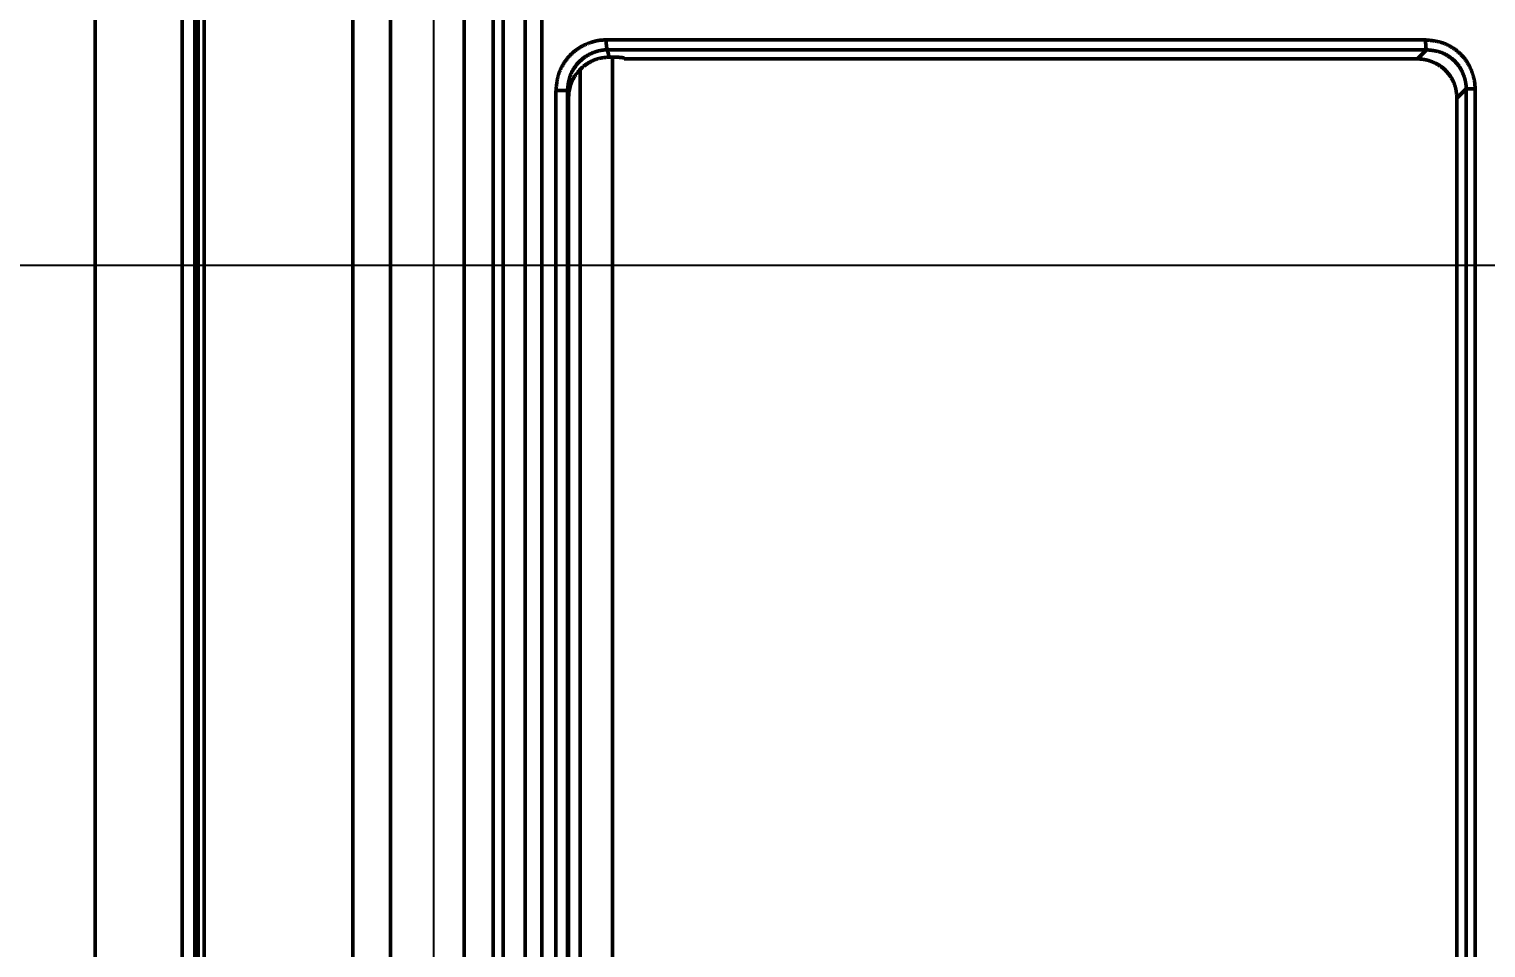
# Model space of a CAD drawing. Header units: millimetres. Extents: x -6033 to 120673, y -4970 to 90533.
# Drawn here: x 87060 to 87133.4, y 68647.5 to 68693.7 of the extents above; entities that cross this region are included whole.
import ezdxf
from ezdxf.enums import TextEntityAlignment as Align

# ---------------------------------------------------------------- set-up
doc = ezdxf.new("R2010")
doc.units = ezdxf.units.MM
doc.layers.get('DefPoints').update_dxf_attribs({"color": 250})
for name, color, linetype, lineweight in [('_ACM-A-ANNO-DIMS-c', 2, 'Continuous', 18), ('I-AR$0$I-SCOPE', 252, 'Continuous', 35), ('I-PLAN$0$_ACM-A-WALL-HACH', 251, 'Continuous', 9)]:
    doc.layers.add(name, color=color, linetype=linetype, lineweight=lineweight)
for name, color, linetype in [('I-CEILING$0$I-RCP-AIR', 64, 'Continuous'), ('I-CEILING$0$RC-Hatch【天花填充】', 251, 'Continuous'), ('I-FLOOR$0$I-FC-HATCH', 8, 'Continuous'), ('地坪', 7, 'Continuous'), ('天花', 7, 'Continuous')]:
    doc.layers.add(name, color=color, linetype=linetype)
doc.styles.add('_ACM-G-NOTES', font='arial.ttf')
doc.styles.add('I-CEILING$0$黑体', font='simhei.ttf', dxfattribs={"height": 600})
doc.dimstyles.new('_ACM-DIM-A_50', dxfattribs={"dimscale": 50, "dimtxt": 2.5, "dimasz": 1, "dimexe": 1.5, "dimexo": 1, "dimgap": 1, "dimtad": 1, "dimdec": 0, "dimrnd": 5, "dimzin": 1, "dimdsep": 46, "dimtxsty": '_ACM-G-NOTES', "dimblk": 'ARCHTICK', "dimcen": 2.5, "dimclrd": 256, "dimclre": 256, "dimclrt": 256, "dimadec": 3, "dimazin": 0, "dimtfac": 1, "dimtdec": 0, "dimtix": 1, "dimtmove": 0, "dimatfit": 3, "dimldrblk": 'DOTSMALL', "dimfxl": 5, "dimfxlon": 1, "dimlwd": 18, "dimlwe": 18, "dimarcsym": 0})

# ---------------------------------------------------------------- blocks, each defined once
blk = doc.blocks.new('I-AR')
at = {"layer": 'I-AR$0$I-SCOPE'}
h = blk.add_hatch(dxfattribs=at)
h.set_pattern_fill('ANSI31', color=256, scale=200)
h.paths.add_polyline_path([(63300, 72640), (66630, 72640), (66630, 70889.383), (90600, 70890), (90600, 66390), (96650, 66390), (96650, 24876.398), (18340, 24876.398), (18340, 66390), (48090, 66390), (48090, 72640), (51400, 72640), (51400, 72649.887), (52869.5, 72649.887), (52869.5, 72640), (55240, 72640), (55240, 72790), (59460, 72790), (59460, 72640), (61830.5, 72640), (61830.5, 72649.887), (63300, 72649.887)], flags=16)
h.paths.add_polyline_path([(7330, 0), (7330, -1770), (11180, -1770), (11180, 0), (18450, 0), (18450, 2900), (27550, 2900), (27550, 18090), (37037.331, 18090), (37037.331, 17350), (96200, 17350), (96200, 18120), (114640, 18120), (114640, 84500), (0, 84500), (0, 0)])
blk = doc.blocks.new('I-PLAN')
at = {"layer": 'I-PLAN$0$_ACM-A-WALL-HACH'}
h = blk.add_hatch(dxfattribs=at)
h.set_pattern_fill('ANSI31', color=256, scale=10, angle=45)
h.paths.add_polyline_path([(88260, 70790), (88260, 70890), (88030, 70890), (88030, 70790), (88230, 70790)], flags=17)
h.paths.add_polyline_path([(79671.546, 69390), (78155, 69390), (78155, 68990), (77955, 68990), (77955, 69590), (79671.546, 69590)], flags=17)
h.paths.add_polyline_path([(80271.546, 69390), (80271.546, 69590), (80780, 69590), (80780, 68990), (80580, 68990), (80580, 69390)], flags=17)
h.paths.add_polyline_path([(74580, 69590), (73930, 69590), (73930, 69390), (74580, 69390)])
h.paths.add_polyline_path([(68780, 69590), (69430, 69590), (69430, 69390), (68780, 69390)])
h.paths.add_polyline_path([(87280, 66490), (87480, 66490), (87480, 66390), (87280, 66390)])
h.paths.add_polyline_path([(82180, 68990), (82180, 69390), (84230, 69390), (84230, 66490), (84430, 66490), (84430, 69390), (85280, 69390), (85280, 69590), (81980, 69590), (81980, 68990)])
h.paths.add_polyline_path([(87480, 67390), (87480, 69390), (88280, 69390), (88280, 69590), (88080, 69590), (86480, 69590), (86480, 69390), (87280, 69390), (87280, 67390)], flags=17)
h.paths.add_polyline_path([(72130, 68170), (72130, 66490), (72330, 66490), (72330, 67870), (73130, 67870), (73130, 68070), (72330, 68070), (72330, 68170)])
h.paths.add_polyline_path([(71230, 68170), (71230, 66390), (71030, 66390), (71030, 67870), (70230, 67870), (70230, 68070), (71030, 68070), (71030, 68170)])
h.paths.add_polyline_path([(72130, 69070), (72330, 69070), (72330, 69390), (73030, 69390), (73030, 69590), (72130, 69590)])
h.paths.add_polyline_path([(71230, 69070), (71030, 69070), (71030, 69390), (70330, 69390), (70330, 69590), (71230, 69590)])
h.paths.add_polyline_path([(67800, 69490), (67830, 69490), (67830, 69590), (67800, 69590)], flags=17)
h.paths.add_polyline_path([(76755, 69590), (75180, 69590), (75180, 69390), (75330, 69390), (75330, 66390), (75530, 66390), (75530, 69390), (76555, 69390), (76555, 68990), (76755, 68990)])
h.paths.add_polyline_path([(68180, 69590), (68180, 69390), (68030, 69390), (68030, 66520), (67780, 66520), (67780, 66390), (67400, 66390), (67400, 66720), (67830, 66720), (67830, 69590)])
edge = h.paths.add_edge_path()
edge.add_line((89860, 70890), (88860, 70890))
edge.add_line((75530, 66520), (84230, 66520))
edge.add_line((75530, 66720), (84230, 66720))
blk = doc.blocks.new('I-CEILING$0$RPK-22-40FSNQS')
at = {"color": 0, "lineweight": 50}
for p, q in [((-236.989388, -147.635026), (-236.989388, -147.186862)), ((-236.989388, -147.186862), (-150.510618, -147.186862)), ((-236.989388, -147.635026), (-236.791976, -147.832538)), ((-150.510618, -147.635026), (-236.989388, -147.635026)), ((-236.791976, -147.832538), (-236.526528, -148.098138)), ((-150.973508, -148.098138), (-236.526528, -148.098138)), ((-238.85549, -149.734142), (-238.958666, -149.630958)), ((-238.958666, -190.870548), (-238.958666, -149.630958)), ((-239.456632, -190.940746), (-239.456632, -149.677702)), ((-238.500008, -150.089616), (-238.85549, -149.734142)), ((-238.500008, -190.035762), (-238.500008, -150.089616)), ((-238.590934, -190.799142), (-238.590934, -190.6207)), ((-148.9091, -190.6207), (-238.590934, -190.6207)), ((-238.539228, -190.043362), (-238.500008, -190.035762)), ((-238.958666, -190.870548), (-238.64127, -190.808916)), ((-238.64127, -190.808916), (-238.590934, -190.799142)), ((-149.53167, -192.2505), (-237.968364, -192.2505)), ((-236.804256, -192.866678), (-236.914792, -192.88809)), ((-236.914792, -193.466784), (-236.914792, -192.88809)), ((-236.914792, -192.88809), (-150.585242, -192.88809)), ((-236.609228, -192.828874), (-236.804256, -192.866678)), ((-150.890806, -192.828874), (-236.609228, -192.828874)), ((-150.585242, -193.466784), (-236.914792, -193.466784)), ((-380.681464, -194.185996), (380.681432, -194.185996)), ((380.681416, -195.01459), (-380.681404, -195.01459)), ((381.571642, -196.120488), (-381.571658, -196.120488)), ((381.57182, -196.625502), (-381.571838, -196.625502)), ((-381.056734, -198.089706), (381.056702, -198.089706)), ((379.74999, -201.803984), (-379.750022, -201.803984)), ((369.74164, -203.703428), (-337.833056, -203.703428)), ((370.249994, -211.187938), (-370.249996, -211.187938)), ((-370.249996, -211.65088), (370.249994, -211.65088)), ((-370.249996, -212.284932), (370.250052, -212.284932)), ((370.249994, -216.675224), (-370.249996, -216.675224))]:
    blk.add_line(p, q, dxfattribs=at)
for points in [[(-239.456632, -149.677702), (-239.453934, -149.649282), (-239.451222, -149.620866), (-239.448482, -149.592456), (-239.445702, -149.564058), (-239.442868, -149.535672), (-239.439966, -149.507302), (-239.436984, -149.478954), (-239.433904, -149.450628), (-239.430718, -149.422328), (-239.427408, -149.394058), (-239.423964, -149.365822), (-239.42037, -149.337624), (-239.416614, -149.309464), (-239.41268, -149.28135), (-239.408556, -149.25328), (-239.40423, -149.225262), (-239.399686, -149.197296), (-239.394912, -149.169388), (-239.389892, -149.141538), (-239.384616, -149.113754), (-239.379068, -149.086036), (-239.373236, -149.058388), (-239.367104, -149.030812), (-239.36066, -149.003314), (-239.35389, -148.975898), (-239.346782, -148.948562), (-239.33932, -148.921316), (-239.331492, -148.894158), (-239.323286, -148.867094), (-239.314684, -148.840128), (-239.305678, -148.81326), (-239.296274, -148.786498), (-239.286478, -148.759846), (-239.276296, -148.733304), (-239.265736, -148.70688), (-239.254806, -148.680578), (-239.243514, -148.654402), (-239.231864, -148.628354), (-239.219868, -148.602442), (-239.20753, -148.576668), (-239.19486, -148.551036), (-239.181862, -148.52555), (-239.168546, -148.500216), (-239.154918, -148.475038), (-239.140988, -148.450018), (-239.126758, -148.425162), (-239.112242, -148.400476), (-239.097442, -148.37596), (-239.082366, -148.351622), (-239.067026, -148.327464), (-239.051424, -148.30349), (-239.035568, -148.279706), (-239.01947, -148.256116), (-239.003132, -148.232724), (-238.986564, -148.209532), (-238.969772, -148.186548), (-238.952764, -148.163774), (-238.935548, -148.141214), (-238.918132, -148.118874), (-238.90052, -148.096756), (-238.882722, -148.074866), (-238.864732, -148.053204), (-238.84655, -148.031772), (-238.82817, -148.010572), (-238.80959, -147.989604), (-238.790806, -147.96887), (-238.771814, -147.948372), (-238.75261, -147.92811), (-238.733192, -147.908086), (-238.713554, -147.8883), (-238.693694, -147.868756), (-238.67361, -147.849454), (-238.653296, -147.830394), (-238.63275, -147.811578), (-238.611968, -147.79301), (-238.590944, -147.774688), (-238.56968, -147.756614), (-238.548166, -147.73879), (-238.526402, -147.721218), (-238.504386, -147.703896), (-238.48211, -147.68683), (-238.459574, -147.670018), (-238.436774, -147.653464), (-238.413704, -147.637166), (-238.390364, -147.621126), (-238.366748, -147.605348), (-238.342852, -147.589832), (-238.318674, -147.574578), (-238.29421, -147.559588), (-238.269456, -147.544864), (-238.244414, -147.530408), (-238.219104, -147.51622), (-238.19355, -147.502306), (-238.167778, -147.488668), (-238.141814, -147.475308), (-238.115678, -147.46223), (-238.0894, -147.449438), (-238.063004, -147.436932), (-238.036514, -147.424716), (-238.009954, -147.412794), (-237.983348, -147.40117), (-237.956726, -147.389844), (-237.930108, -147.378822), (-237.90352, -147.368104), (-237.876988, -147.357696), (-237.850536, -147.347598), (-237.82419, -147.337814), (-237.797974, -147.328348), (-237.771912, -147.319204), (-237.74603, -147.31038), (-237.720354, -147.301884), (-237.694906, -147.293718), (-237.669714, -147.285884), (-237.6448, -147.278384), (-237.620192, -147.271224), (-237.595912, -147.264404), (-237.571986, -147.257928), (-237.54844, -147.251798), (-237.525298, -147.24602), (-237.502584, -147.240594), (-237.48168, -147.235826), (-237.461164, -147.23136), (-237.44102, -147.227186), (-237.421236, -147.223294), (-237.401798, -147.219674), (-237.382692, -147.216314), (-237.363906, -147.213206), (-237.345428, -147.210338), (-237.32724, -147.207698), (-237.309332, -147.20528), (-237.291692, -147.203068), (-237.274304, -147.201056), (-237.257154, -147.199232), (-237.240232, -147.197586), (-237.223524, -147.196106), (-237.207014, -147.194784), (-237.19069, -147.193606), (-237.17454, -147.192566), (-237.15855, -147.19165), (-237.142704, -147.19085), (-237.126994, -147.190152), (-237.111402, -147.18955), (-237.095918, -147.189032), (-237.080526, -147.188586), (-237.065214, -147.188202), (-237.04997, -147.187872), (-237.034778, -147.187582), (-237.019626, -147.187326), (-237.0045, -147.187088), (-236.989388, -147.186862)], [(-236.989388, -147.635026), (-237.001494, -147.63518), (-237.01361, -147.635344), (-237.025748, -147.635524), (-237.037918, -147.635728), (-237.05013, -147.635968), (-237.062396, -147.636248), (-237.074726, -147.63658), (-237.08713, -147.636968), (-237.099622, -147.637426), (-237.112208, -147.637958), (-237.124902, -147.638574), (-237.137712, -147.639282), (-237.150652, -147.640092), (-237.16373, -147.641008), (-237.176958, -147.642044), (-237.190346, -147.643206), (-237.203906, -147.6445), (-237.217646, -147.645938), (-237.23158, -147.647526), (-237.245716, -147.649274), (-237.260066, -147.65119), (-237.27464, -147.65328), (-237.28945, -147.655556), (-237.304506, -147.658026), (-237.319818, -147.660696), (-237.335396, -147.663574), (-237.351254, -147.666672), (-237.3674, -147.669996), (-237.383844, -147.673554), (-237.4006, -147.677354), (-237.418782, -147.681676), (-237.437308, -147.686278), (-237.456158, -147.691162), (-237.47531, -147.696324), (-237.494746, -147.701762), (-237.514446, -147.707472), (-237.53439, -147.713454), (-237.554556, -147.719704), (-237.574926, -147.726222), (-237.595478, -147.733002), (-237.616194, -147.740044), (-237.637054, -147.747346), (-237.658038, -147.754904), (-237.679126, -147.762716), (-237.700296, -147.770782), (-237.72153, -147.779096), (-237.742808, -147.787658), (-237.764108, -147.796466), (-237.785414, -147.805516), (-237.806702, -147.814806), (-237.827954, -147.824336), (-237.84915, -147.8341), (-237.87027, -147.844098), (-237.891292, -147.854328), (-237.9122, -147.864786), (-237.93297, -147.87547), (-237.953584, -147.88638), (-237.974022, -147.89751), (-237.994264, -147.90886), (-238.01429, -147.920426), (-238.034082, -147.932208), (-238.053642, -147.944202), (-238.072972, -147.956412), (-238.092074, -147.96883), (-238.11095, -147.98146), (-238.129606, -147.9943), (-238.148042, -148.007348), (-238.166262, -148.020604), (-238.184268, -148.034066), (-238.202064, -148.047732), (-238.219654, -148.061604), (-238.237038, -148.075678), (-238.25422, -148.089954), (-238.271204, -148.104432), (-238.287992, -148.119108), (-238.304588, -148.133984), (-238.320992, -148.149058), (-238.337208, -148.164328), (-238.353242, -148.179794), (-238.369092, -148.195454), (-238.384764, -148.211308), (-238.400262, -148.227354), (-238.415584, -148.24359), (-238.430738, -148.260018), (-238.445724, -148.276636), (-238.460546, -148.29344), (-238.475206, -148.310432), (-238.489708, -148.32761), (-238.504054, -148.344974), (-238.518246, -148.36252), (-238.532288, -148.38025), (-238.546174, -148.39816), (-238.559898, -148.416244), (-238.573454, -148.434502), (-238.586836, -148.452928), (-238.600038, -148.471522), (-238.613056, -148.490278), (-238.625882, -148.509192), (-238.638512, -148.528262), (-238.650938, -148.547484), (-238.663154, -148.566856), (-238.675156, -148.586374), (-238.686938, -148.606032), (-238.698492, -148.62583), (-238.709814, -148.645764), (-238.720898, -148.66583), (-238.731738, -148.686024), (-238.742328, -148.706342), (-238.75266, -148.726784), (-238.762732, -148.747342), (-238.772536, -148.768018), (-238.782066, -148.788802), (-238.791316, -148.809696), (-238.80028, -148.830696), (-238.808952, -148.851796), (-238.817328, -148.872994), (-238.825402, -148.894288), (-238.833164, -148.915672), (-238.840614, -148.937144), (-238.84774, -148.9587), (-238.854544, -148.980338), (-238.861032, -149.002054), (-238.867216, -149.023844), (-238.873104, -149.04571), (-238.87871, -149.067644), (-238.884042, -149.089648), (-238.889114, -149.111716), (-238.893936, -149.133844), (-238.898516, -149.156034), (-238.90287, -149.17828), (-238.907004, -149.20058), (-238.910932, -149.222932), (-238.914664, -149.245332), (-238.91821, -149.267778), (-238.921584, -149.290268), (-238.924792, -149.312798), (-238.927848, -149.335366), (-238.930764, -149.357968), (-238.933548, -149.380604), (-238.936212, -149.403268), (-238.938768, -149.42596), (-238.941226, -149.448676), (-238.943596, -149.471414), (-238.94589, -149.494172), (-238.94812, -149.516944), (-238.950294, -149.539732), (-238.952424, -149.562528), (-238.954524, -149.585334), (-238.9566, -149.608144), (-238.958666, -149.630958)], [(-236.526528, -148.098138), (-236.548584, -148.100244), (-236.57064, -148.102358), (-236.592688, -148.104494), (-236.61473, -148.10666), (-236.63676, -148.10887), (-236.658776, -148.11113), (-236.680776, -148.113452), (-236.702758, -148.115846), (-236.724718, -148.118322), (-236.746654, -148.120892), (-236.768562, -148.123566), (-236.790442, -148.126354), (-236.812288, -148.129266), (-236.8341, -148.132312), (-236.855874, -148.135502), (-236.877608, -148.138848), (-236.899298, -148.14236), (-236.920944, -148.146048), (-236.94254, -148.149922), (-236.964084, -148.153992), (-236.985576, -148.158268), (-237.00701, -148.162762), (-237.028386, -148.167484), (-237.0497, -148.172444), (-237.070948, -148.177652), (-237.09213, -148.183118), (-237.113242, -148.188854), (-237.13428, -148.194868), (-237.155244, -148.201172), (-237.176128, -148.207776), (-237.196934, -148.214688), (-237.217654, -148.221904), (-237.238288, -148.22942), (-237.258834, -148.23723), (-237.279286, -148.245328), (-237.299646, -148.25371), (-237.319906, -148.262368), (-237.340066, -148.271298), (-237.360124, -148.280496), (-237.380076, -148.289954), (-237.399918, -148.299668), (-237.41965, -148.309632), (-237.439268, -148.319842), (-237.458768, -148.33029), (-237.478148, -148.34097), (-237.497406, -148.35188), (-237.51654, -148.363014), (-237.535544, -148.374364), (-237.554418, -148.385926), (-237.573158, -148.397694), (-237.59176, -148.409662), (-237.610226, -148.421828), (-237.628548, -148.434182), (-237.646726, -148.44672), (-237.664756, -148.459438), (-237.682636, -148.47233), (-237.700362, -148.48539), (-237.717932, -148.498612), (-237.735344, -148.511992), (-237.752596, -148.525522), (-237.769682, -148.539202), (-237.786604, -148.55303), (-237.803358, -148.56701), (-237.819948, -148.581146), (-237.836368, -148.59544), (-237.85262, -148.609898), (-237.868704, -148.624518), (-237.884616, -148.639306), (-237.900358, -148.654266), (-237.915928, -148.6694), (-237.931324, -148.68471), (-237.946548, -148.7002), (-237.961598, -148.715874), (-237.97647, -148.731734), (-237.991168, -148.747782), (-238.005688, -148.764024), (-238.02003, -148.780462), (-238.034194, -148.797096), (-238.04818, -148.813934), (-238.061984, -148.830974), (-238.075606, -148.848224), (-238.089046, -148.865684), (-238.102304, -148.883358), (-238.115378, -148.901248), (-238.128268, -148.91936), (-238.14097, -148.937692), (-238.153488, -148.956252), (-238.165818, -148.975042), (-238.17796, -148.994064), (-238.189914, -149.01332), (-238.201678, -149.032812), (-238.213248, -149.052524), (-238.224622, -149.07244), (-238.235796, -149.09254), (-238.246768, -149.112808), (-238.257532, -149.133224), (-238.268088, -149.153774), (-238.278432, -149.174438), (-238.288558, -149.195196), (-238.298466, -149.216034), (-238.308152, -149.236934), (-238.317612, -149.257876), (-238.326842, -149.278844), (-238.335842, -149.299818), (-238.344604, -149.320782), (-238.353128, -149.341718), (-238.36141, -149.36261), (-238.369446, -149.383436), (-238.377234, -149.404182), (-238.38477, -149.424828), (-238.392052, -149.445358), (-238.399074, -149.465754), (-238.405836, -149.485996), (-238.41233, -149.506068), (-238.418558, -149.525954), (-238.424514, -149.545632), (-238.430196, -149.565088), (-238.4356, -149.584302), (-238.440722, -149.603258), (-238.445558, -149.621936), (-238.45011, -149.640324), (-238.454384, -149.658428), (-238.458388, -149.676256), (-238.462134, -149.69382), (-238.46563, -149.71113), (-238.468886, -149.728192), (-238.471912, -149.74502), (-238.474716, -149.761622), (-238.47731, -149.778008), (-238.479702, -149.794188), (-238.481902, -149.810172), (-238.48392, -149.82597), (-238.485766, -149.84159), (-238.487448, -149.857044), (-238.488976, -149.87234), (-238.490362, -149.88749), (-238.491612, -149.902502), (-238.492736, -149.917386), (-238.493748, -149.932152), (-238.494652, -149.94681), (-238.49546, -149.96137), (-238.496184, -149.975842), (-238.49683, -149.990236), (-238.497408, -150.004562), (-238.49793, -150.018826), (-238.498402, -150.033044), (-238.498838, -150.047222), (-238.499244, -150.06137), (-238.49963, -150.075498), (-238.500008, -150.089616)], [(-239.456632, -149.677702), (-239.453548, -149.677684), (-239.450464, -149.677668), (-239.44738, -149.67765), (-239.441212, -149.677614), (-239.43813, -149.677596), (-239.435048, -149.677578), (-239.431966, -149.677558), (-239.428886, -149.677538), (-239.425808, -149.677518), (-239.42273, -149.677496), (-239.419654, -149.677474), (-239.416578, -149.67745), (-239.413504, -149.677426), (-239.410432, -149.6774), (-239.407362, -149.677374), (-239.404294, -149.677346), (-239.401228, -149.677316), (-239.398164, -149.677286), (-239.395102, -149.677252), (-239.392044, -149.677218), (-239.388986, -149.677182), (-239.385932, -149.677144), (-239.38288, -149.677106), (-239.37983, -149.677064), (-239.376784, -149.67702), (-239.373742, -149.676974), (-239.370702, -149.676926), (-239.367666, -149.676876), (-239.364632, -149.676824), (-239.361602, -149.676768), (-239.358576, -149.676712), (-239.355554, -149.676652), (-239.352536, -149.67659), (-239.349522, -149.676524), (-239.346512, -149.676458), (-239.343506, -149.676388), (-239.340506, -149.676318), (-239.337508, -149.676244), (-239.334516, -149.676168), (-239.331528, -149.67609), (-239.328546, -149.676008), (-239.325566, -149.675926), (-239.322594, -149.675842), (-239.319626, -149.675756), (-239.316664, -149.675666), (-239.313706, -149.675576), (-239.310754, -149.675482), (-239.307808, -149.675388), (-239.304866, -149.675292), (-239.301932, -149.675192), (-239.299002, -149.675092), (-239.296078, -149.67499), (-239.293162, -149.674886), (-239.29025, -149.67478), (-239.287346, -149.674672), (-239.284448, -149.674562), (-239.281556, -149.67445), (-239.27867, -149.674336), (-239.275792, -149.674222), (-239.27292, -149.674106), (-239.270056, -149.673986), (-239.267198, -149.673866), (-239.264348, -149.673746), (-239.261504, -149.673622), (-239.25867, -149.673498), (-239.255842, -149.67337), (-239.253022, -149.673242), (-239.250208, -149.673112), (-239.247404, -149.67298), (-239.244608, -149.672846), (-239.241818, -149.672712), (-239.239038, -149.672574), (-239.236266, -149.672436), (-239.233502, -149.672296), (-239.230748, -149.672154), (-239.228, -149.67201), (-239.225262, -149.671864), (-239.222534, -149.671718), (-239.219812, -149.671568), (-239.217102, -149.671418), (-239.214398, -149.671266), (-239.211706, -149.671112), (-239.209022, -149.670956), (-239.206348, -149.670798), (-239.203682, -149.67064), (-239.201028, -149.670478), (-239.198382, -149.670316), (-239.195746, -149.670152), (-239.19312, -149.669986), (-239.190504, -149.669818), (-239.187898, -149.669648), (-239.185304, -149.669478), (-239.182718, -149.669306), (-239.180144, -149.66913), (-239.17758, -149.668954), (-239.175028, -149.668776), (-239.172484, -149.668596), (-239.169954, -149.668416), (-239.167432, -149.668234), (-239.164922, -149.668048), (-239.162424, -149.667862), (-239.159936, -149.667676), (-239.15746, -149.667486), (-239.154996, -149.667296), (-239.152542, -149.667104), (-239.1501, -149.66691), (-239.14767, -149.666714), (-239.145252, -149.666518), (-239.142846, -149.66632), (-239.140452, -149.66612), (-239.138068, -149.665918), (-239.135698, -149.665716), (-239.13334, -149.665512), (-239.130994, -149.665306), (-239.12866, -149.665098), (-239.126338, -149.66489), (-239.124028, -149.66468), (-239.121732, -149.66447), (-239.119448, -149.664256), (-239.117178, -149.664042), (-239.11492, -149.663828), (-239.112676, -149.66361), (-239.110444, -149.663392), (-239.108226, -149.663174), (-239.10602, -149.662952), (-239.103828, -149.66273), (-239.10165, -149.662506), (-239.099484, -149.662282), (-239.097334, -149.662056), (-239.095196, -149.661828), (-239.093072, -149.661598), (-239.090962, -149.661368), (-239.088866, -149.661136), (-239.086784, -149.660902), (-239.084716, -149.660668), (-239.082662, -149.660432), (-239.080622, -149.660194), (-239.078596, -149.659954), (-239.076586, -149.659714), (-239.074588, -149.659472), (-239.072606, -149.65923), (-239.070638, -149.658984), (-239.068686, -149.658738), (-239.066748, -149.658492), (-239.064824, -149.658242), (-239.062916, -149.657992), (-239.061022, -149.65774), (-239.059144, -149.657488), (-239.057282, -149.657232), (-239.055434, -149.656976), (-239.0536, -149.65672), (-239.051784, -149.65646), (-239.049982, -149.6562), (-239.048196, -149.65594), (-239.046424, -149.655676), (-239.04467, -149.655412), (-239.04293, -149.655148), (-239.041206, -149.654882), (-239.0395, -149.654616), (-239.037808, -149.654348), (-239.03613, -149.65408), (-239.03447, -149.65381), (-239.032826, -149.65354), (-239.031198, -149.65327), (-239.029586, -149.652998), (-239.02799, -149.652726), (-239.02641, -149.652452), (-239.024846, -149.65218), (-239.0233, -149.651906), (-239.021768, -149.651632), (-239.020254, -149.651358), (-239.018756, -149.651082), (-239.017274, -149.650808), (-239.01581, -149.650532), (-239.01436, -149.650256), (-239.012928, -149.649982), (-239.011514, -149.649706), (-239.010114, -149.64943), (-239.008734, -149.649154), (-239.007368, -149.648878), (-239.00602, -149.648604), (-239.00469, -149.648328), (-239.003376, -149.648052), (-239.00208, -149.647774), (-239.0008, -149.647498), (-238.99954, -149.64722), (-238.998296, -149.64694), (-238.997068, -149.64666), (-238.99586, -149.64638), (-238.994668, -149.646098), (-238.993496, -149.645814), (-238.99234, -149.645528), (-238.991202, -149.64524), (-238.990082, -149.644952), (-238.988982, -149.64466), (-238.987898, -149.644368), (-238.986834, -149.644072), (-238.985786, -149.643774), (-238.984758, -149.643474), (-238.983748, -149.64317), (-238.982758, -149.642864), (-238.981784, -149.642554), (-238.98083, -149.642242), (-238.979896, -149.641928), (-238.978978, -149.641608), (-238.978082, -149.641286), (-238.977204, -149.64096), (-238.976344, -149.64063), (-238.975504, -149.640296), (-238.974812, -149.640012), (-238.974136, -149.639726), (-238.97347, -149.639436), (-238.972818, -149.639144), (-238.972176, -149.63885), (-238.971548, -149.638554), (-238.97093, -149.638254), (-238.970322, -149.637954), (-238.969724, -149.63765), (-238.969134, -149.637344), (-238.968556, -149.637038), (-238.967984, -149.636728), (-238.967422, -149.636416), (-238.966868, -149.636104), (-238.96632, -149.63579), (-238.965778, -149.635474), (-238.965244, -149.635158), (-238.964716, -149.63484), (-238.964192, -149.63452), (-238.963674, -149.6342), (-238.96316, -149.633878), (-238.96265, -149.633556), (-238.962144, -149.633232), (-238.961642, -149.63291), (-238.961142, -149.632584), (-238.960644, -149.63226), (-238.960148, -149.631934), (-238.959652, -149.63161), (-238.959158, -149.631284), (-238.958666, -149.630958)], [(-238.590934, -190.6207), (-238.590882, -190.615076), (-238.590828, -190.609452), (-238.590776, -190.60383), (-238.590722, -190.598208), (-238.590666, -190.592588), (-238.59061, -190.586968), (-238.590554, -190.58135), (-238.590494, -190.575736), (-238.590434, -190.570122), (-238.590372, -190.564512), (-238.590306, -190.558906), (-238.59024, -190.553302), (-238.59017, -190.547702), (-238.590096, -190.542106), (-238.590022, -190.536516), (-238.589942, -190.530928), (-238.58986, -190.525346), (-238.589774, -190.51977), (-238.589684, -190.514198), (-238.58959, -190.508632), (-238.58949, -190.503072), (-238.589388, -190.49752), (-238.58928, -190.491972), (-238.589166, -190.486434), (-238.589048, -190.4809), (-238.588924, -190.475376), (-238.588796, -190.46986), (-238.58866, -190.46435), (-238.588518, -190.45885), (-238.588372, -190.45336), (-238.588218, -190.447878), (-238.588056, -190.442406), (-238.58789, -190.436944), (-238.587716, -190.431494), (-238.587536, -190.426056), (-238.58735, -190.420632), (-238.587156, -190.41522), (-238.586958, -190.409824), (-238.586752, -190.404442), (-238.58654, -190.399076), (-238.586322, -190.393726), (-238.586098, -190.388394), (-238.585868, -190.38308), (-238.585632, -190.377784), (-238.585388, -190.37251), (-238.58514, -190.367254), (-238.584886, -190.36202), (-238.584626, -190.356808), (-238.584358, -190.351618), (-238.584086, -190.34645), (-238.583808, -190.341308), (-238.583522, -190.33619), (-238.583232, -190.331098), (-238.582936, -190.326032), (-238.582634, -190.320992), (-238.582328, -190.31598), (-238.582014, -190.310998), (-238.581694, -190.306044), (-238.58137, -190.30112), (-238.58104, -190.296228), (-238.580704, -190.291366), (-238.580362, -190.286536), (-238.580016, -190.281738), (-238.579666, -190.276974), (-238.57931, -190.272244), (-238.57895, -190.26755), (-238.578586, -190.262888), (-238.578218, -190.258264), (-238.577848, -190.253674), (-238.577472, -190.249122), (-238.577096, -190.244608), (-238.576716, -190.24013), (-238.576334, -190.235692), (-238.575948, -190.231292), (-238.575562, -190.226932), (-238.575174, -190.222612), (-238.574784, -190.218332), (-238.574394, -190.214094), (-238.574002, -190.209898), (-238.57361, -190.205744), (-238.573218, -190.201634), (-238.572824, -190.197566), (-238.572432, -190.193544), (-238.57204, -190.189566), (-238.57165, -190.185632), (-238.57126, -190.181746), (-238.570872, -190.177906), (-238.570484, -190.174112), (-238.570098, -190.170366), (-238.569716, -190.166668), (-238.569334, -190.16302), (-238.568954, -190.15942), (-238.568576, -190.15587), (-238.568196, -190.152368), (-238.567816, -190.148918), (-238.567434, -190.145514), (-238.56705, -190.142162), (-238.566662, -190.13886), (-238.56627, -190.135606), (-238.565874, -190.132404), (-238.565472, -190.129252), (-238.565062, -190.12615), (-238.564646, -190.123098), (-238.56422, -190.120098), (-238.563786, -190.117148), (-238.563344, -190.11425), (-238.56289, -190.111402), (-238.562424, -190.108606), (-238.561946, -190.10586), (-238.561454, -190.103166), (-238.56095, -190.100524), (-238.56043, -190.097934), (-238.559896, -190.095396), (-238.559344, -190.09291), (-238.558776, -190.090476), (-238.55819, -190.088094), (-238.557584, -190.085766), (-238.55696, -190.08349), (-238.556314, -190.081266), (-238.555648, -190.079094), (-238.555194, -190.07768), (-238.554728, -190.076288), (-238.554256, -190.074918), (-238.553774, -190.07357), (-238.553282, -190.072242), (-238.552784, -190.070934), (-238.552278, -190.069644), (-238.551764, -190.068372), (-238.551242, -190.067118), (-238.550714, -190.06588), (-238.55018, -190.064656), (-238.54964, -190.063448), (-238.549094, -190.062256), (-238.548542, -190.061076), (-238.547984, -190.059908), (-238.547422, -190.058752), (-238.546856, -190.057606), (-238.546286, -190.056472), (-238.54571, -190.055346), (-238.545132, -190.05423), (-238.544552, -190.05312), (-238.543968, -190.052018), (-238.54338, -190.050922), (-238.542792, -190.049832), (-238.5422, -190.048746), (-238.541608, -190.047666), (-238.541014, -190.046586), (-238.540418, -190.04551), (-238.539824, -190.044436), (-238.539228, -190.043362)], [(-239.456632, -190.940746), (-239.453548, -190.940722), (-239.44738, -190.94067), (-239.444296, -190.940644), (-239.441214, -190.940616), (-239.43813, -190.940588), (-239.435048, -190.94056), (-239.431968, -190.940532), (-239.428888, -190.940502), (-239.425808, -190.94047), (-239.42273, -190.940438), (-239.419654, -190.940404), (-239.416578, -190.94037), (-239.413504, -190.940332), (-239.410432, -190.940294), (-239.407362, -190.940254), (-239.404294, -190.940212), (-239.401228, -190.940168), (-239.398164, -190.94012), (-239.395102, -190.940072), (-239.392042, -190.94002), (-239.388984, -190.939966), (-239.38593, -190.93991), (-239.382878, -190.93985), (-239.37983, -190.939788), (-239.376784, -190.939724), (-239.373742, -190.939654), (-239.370702, -190.939582), (-239.367666, -190.939508), (-239.364632, -190.939428), (-239.361604, -190.939346), (-239.358578, -190.93926), (-239.355556, -190.93917), (-239.352538, -190.939076), (-239.349524, -190.93898), (-239.346514, -190.93888), (-239.343508, -190.938776), (-239.340506, -190.938668), (-239.33751, -190.938558), (-239.334516, -190.938444), (-239.331528, -190.938326), (-239.328546, -190.938206), (-239.325568, -190.938082), (-239.322594, -190.937956), (-239.319626, -190.937826), (-239.316662, -190.937692), (-239.313706, -190.937556), (-239.310754, -190.937416), (-239.307806, -190.937274), (-239.304866, -190.93713), (-239.30193, -190.936982), (-239.299, -190.93683), (-239.296078, -190.936676), (-239.29316, -190.93652), (-239.29025, -190.93636), (-239.287344, -190.936198), (-239.284446, -190.936034), (-239.281554, -190.935866), (-239.27867, -190.935696), (-239.275792, -190.935524), (-239.27292, -190.935348), (-239.270056, -190.935172), (-239.267198, -190.934992), (-239.264348, -190.934808), (-239.261506, -190.934622), (-239.25867, -190.934436), (-239.255842, -190.934244), (-239.253022, -190.934052), (-239.25021, -190.933856), (-239.247404, -190.933658), (-239.244608, -190.933458), (-239.241818, -190.933254), (-239.239038, -190.93305), (-239.236266, -190.93284), (-239.233502, -190.93263), (-239.230746, -190.932416), (-239.228, -190.932202), (-239.225262, -190.931982), (-239.222532, -190.931762), (-239.219812, -190.931538), (-239.2171, -190.931312), (-239.214398, -190.931084), (-239.211704, -190.930852), (-239.20902, -190.930618), (-239.206346, -190.930382), (-239.203682, -190.930142), (-239.201026, -190.929902), (-239.19838, -190.929658), (-239.195746, -190.92941), (-239.19312, -190.929162), (-239.190504, -190.92891), (-239.1879, -190.928656), (-239.185304, -190.928398), (-239.18272, -190.928138), (-239.180146, -190.927876), (-239.177582, -190.927612), (-239.17503, -190.927346), (-239.172486, -190.927076), (-239.169956, -190.926804), (-239.167434, -190.92653), (-239.164924, -190.926252), (-239.162426, -190.925974), (-239.159938, -190.925692), (-239.157462, -190.925408), (-239.154998, -190.925122), (-239.152544, -190.924834), (-239.150102, -190.924542), (-239.147672, -190.92425), (-239.145254, -190.923954), (-239.142846, -190.923656), (-239.140452, -190.923356), (-239.138068, -190.923054), (-239.135698, -190.92275), (-239.13334, -190.922442), (-239.130994, -190.922134), (-239.12866, -190.921822), (-239.126338, -190.921508), (-239.124028, -190.921194), (-239.121732, -190.920876), (-239.119448, -190.920556), (-239.117178, -190.920234), (-239.11492, -190.91991), (-239.112674, -190.919584), (-239.110442, -190.919256), (-239.108224, -190.918926), (-239.106018, -190.918592), (-239.103826, -190.918258), (-239.101648, -190.917922), (-239.099482, -190.917584), (-239.09733, -190.917242), (-239.095192, -190.9169), (-239.093066, -190.916556), (-239.090956, -190.916208), (-239.08886, -190.91586), (-239.086776, -190.915508), (-239.084708, -190.915156), (-239.082654, -190.9148), (-239.080614, -190.914444), (-239.078588, -190.914086), (-239.076578, -190.913724), (-239.07458, -190.913362), (-239.072598, -190.912996), (-239.070632, -190.91263), (-239.068678, -190.91226), (-239.066742, -190.91189), (-239.064818, -190.911516), (-239.062912, -190.911142), (-239.06102, -190.910766), (-239.059142, -190.910386), (-239.057282, -190.910006), (-239.055436, -190.909624), (-239.053604, -190.909238), (-239.05179, -190.908852), (-239.04999, -190.908464), (-239.048206, -190.908074), (-239.046436, -190.907682), (-239.044684, -190.90729), (-239.042946, -190.906894), (-239.041224, -190.906498), (-239.039518, -190.9061), (-239.037828, -190.9057), (-239.036154, -190.9053), (-239.034494, -190.904896), (-239.032852, -190.904492), (-239.031224, -190.904088), (-239.029612, -190.903682), (-239.028018, -190.903274), (-239.026438, -190.902864), (-239.024874, -190.902454), (-239.023326, -190.902042), (-239.021794, -190.90163), (-239.020278, -190.901216), (-239.018778, -190.900802), (-239.017296, -190.900386), (-239.015828, -190.89997), (-239.014376, -190.899554), (-239.012942, -190.899136), (-239.011522, -190.898716), (-239.01012, -190.898296), (-239.008734, -190.897876), (-239.007362, -190.897456), (-239.00601, -190.897034), (-239.004672, -190.89661), (-239.003352, -190.896188), (-239.002048, -190.895762), (-239.000762, -190.895338), (-238.999492, -190.89491), (-238.998242, -190.894482), (-238.997008, -190.894052), (-238.995792, -190.893622), (-238.994594, -190.89319), (-238.993414, -190.892756), (-238.992252, -190.89232), (-238.99111, -190.891882), (-238.989986, -190.891442), (-238.988882, -190.891002), (-238.987796, -190.890558), (-238.986728, -190.890112), (-238.985682, -190.889664), (-238.984654, -190.889214), (-238.983648, -190.888762), (-238.98266, -190.888308), (-238.981692, -190.88785), (-238.980746, -190.88739), (-238.97982, -190.886928), (-238.978914, -190.886462), (-238.97803, -190.885994), (-238.977166, -190.885522), (-238.976324, -190.885048), (-238.975504, -190.88457), (-238.974768, -190.884128), (-238.974052, -190.883684), (-238.973352, -190.883238), (-238.972668, -190.882788), (-238.972, -190.882336), (-238.971348, -190.881884), (-238.97071, -190.881428), (-238.970086, -190.88097), (-238.969476, -190.88051), (-238.968878, -190.880048), (-238.968292, -190.879584), (-238.967718, -190.879118), (-238.967154, -190.87865), (-238.966602, -190.878182), (-238.966058, -190.877712), (-238.965524, -190.87724), (-238.964998, -190.876768), (-238.96448, -190.876294), (-238.96397, -190.875818), (-238.963466, -190.875342), (-238.96297, -190.874866), (-238.962478, -190.874388), (-238.96199, -190.87391), (-238.961508, -190.87343), (-238.961028, -190.87295), (-238.960552, -190.87247), (-238.960078, -190.87199), (-238.959606, -190.87151), (-238.959136, -190.871028), (-238.958666, -190.870548)], [(-236.914792, -193.466784), (-236.943154, -193.46403), (-236.971512, -193.461264), (-236.999862, -193.458472), (-237.028202, -193.45564), (-237.056528, -193.452756), (-237.084834, -193.449806), (-237.11312, -193.446778), (-237.14138, -193.44366), (-237.16961, -193.440436), (-237.19781, -193.437094), (-237.225972, -193.433622), (-237.254094, -193.430008), (-237.282172, -193.426236), (-237.310202, -193.422294), (-237.338184, -193.418168), (-237.36611, -193.413848), (-237.393976, -193.40932), (-237.421782, -193.404568), (-237.449524, -193.399582), (-237.477196, -193.394348), (-237.504794, -193.388852), (-237.532318, -193.383082), (-237.55976, -193.377024), (-237.58712, -193.370668), (-237.614392, -193.363996), (-237.641572, -193.356998), (-237.66866, -193.349662), (-237.695648, -193.341972), (-237.722536, -193.333918), (-237.749316, -193.325484), (-237.77599, -193.316662), (-237.80255, -193.307454), (-237.828998, -193.29787), (-237.855326, -193.287912), (-237.881536, -193.277588), (-237.907622, -193.266908), (-237.933584, -193.255874), (-237.959416, -193.244496), (-237.985118, -193.232778), (-238.010686, -193.220728), (-238.036116, -193.208354), (-238.061408, -193.19566), (-238.086556, -193.182654), (-238.11156, -193.169342), (-238.136418, -193.15573), (-238.161122, -193.141826), (-238.185676, -193.127638), (-238.210072, -193.11317), (-238.234308, -193.098428), (-238.258384, -193.083422), (-238.282296, -193.068154), (-238.30604, -193.052636), (-238.329614, -193.03687), (-238.353014, -193.020866), (-238.37624, -193.004628), (-238.399286, -192.988164), (-238.422152, -192.971482), (-238.444834, -192.954586), (-238.46733, -192.937482), (-238.489636, -192.92018), (-238.51175, -192.902682), (-238.53367, -192.884988), (-238.555392, -192.86709), (-238.576918, -192.848986), (-238.598242, -192.830672), (-238.619364, -192.812142), (-238.64028, -192.793392), (-238.660992, -192.774418), (-238.681492, -192.755216), (-238.701784, -192.73578), (-238.72186, -192.716106), (-238.741722, -192.696192), (-238.761368, -192.67603), (-238.780794, -192.655616), (-238.799998, -192.634948), (-238.81898, -192.61402), (-238.837734, -192.592828), (-238.856262, -192.571368), (-238.87456, -192.549634), (-238.892626, -192.527622), (-238.91046, -192.505328), (-238.928056, -192.482748), (-238.945414, -192.459878), (-238.962532, -192.43671), (-238.979408, -192.413244), (-238.99604, -192.389474), (-239.012426, -192.365396), (-239.028562, -192.341004), (-239.044448, -192.316294), (-239.060082, -192.291262), (-239.075462, -192.265908), (-239.09058, -192.240254), (-239.105438, -192.214326), (-239.120026, -192.18815), (-239.134344, -192.16175), (-239.148386, -192.135152), (-239.162148, -192.108384), (-239.175626, -192.08147), (-239.188816, -192.054438), (-239.201712, -192.027312), (-239.214312, -192.00012), (-239.226612, -191.972884), (-239.238606, -191.945634), (-239.25029, -191.918394), (-239.261662, -191.89119), (-239.272714, -191.864046), (-239.283444, -191.836992), (-239.29385, -191.810052), (-239.303924, -191.78325), (-239.313664, -191.756614), (-239.323064, -191.73017), (-239.332122, -191.703944), (-239.340832, -191.67796), (-239.34919, -191.652246), (-239.357192, -191.626826), (-239.364836, -191.601728), (-239.372114, -191.576976), (-239.379024, -191.552598), (-239.385562, -191.528618), (-239.391722, -191.505062), (-239.397498, -191.481982), (-239.402904, -191.459336), (-239.407958, -191.43711), (-239.412668, -191.41529), (-239.41705, -191.393856), (-239.421116, -191.372798), (-239.424876, -191.3521), (-239.428346, -191.331744), (-239.431538, -191.311718), (-239.434464, -191.292008), (-239.437136, -191.272596), (-239.439568, -191.253468), (-239.441772, -191.23461), (-239.44376, -191.216008), (-239.445546, -191.197644), (-239.447142, -191.179504), (-239.44856, -191.161574), (-239.449816, -191.14384), (-239.450918, -191.126284), (-239.45188, -191.108894), (-239.452716, -191.091652), (-239.453438, -191.074546), (-239.45406, -191.057558), (-239.454592, -191.040676), (-239.455048, -191.023884), (-239.45544, -191.007168), (-239.455782, -190.99051), (-239.456088, -190.973898), (-239.456366, -190.957314), (-239.456632, -190.940746)], [(-238.958666, -190.870548), (-238.95841, -190.883792), (-238.958142, -190.89705), (-238.957856, -190.91033), (-238.957538, -190.923648), (-238.95718, -190.937012), (-238.956772, -190.950436), (-238.956302, -190.96393), (-238.95576, -190.97751), (-238.955138, -190.991182), (-238.954424, -191.004964), (-238.953608, -191.018864), (-238.95268, -191.032894), (-238.95163, -191.047068), (-238.950448, -191.061398), (-238.949124, -191.075892), (-238.947648, -191.090566), (-238.946008, -191.105432), (-238.944194, -191.120498), (-238.9422, -191.13578), (-238.94001, -191.151288), (-238.937618, -191.167034), (-238.935012, -191.183028), (-238.932184, -191.199286), (-238.92912, -191.215818), (-238.925812, -191.232636), (-238.922252, -191.24975), (-238.918426, -191.267176), (-238.914324, -191.284922), (-238.90994, -191.303002), (-238.90526, -191.321426), (-238.900264, -191.340252), (-238.894964, -191.359416), (-238.889366, -191.378898), (-238.88347, -191.398676), (-238.877282, -191.41873), (-238.870804, -191.439042), (-238.86404, -191.459586), (-238.856994, -191.480346), (-238.849668, -191.5013), (-238.842066, -191.522428), (-238.834194, -191.543706), (-238.82605, -191.565118), (-238.817644, -191.58664), (-238.808974, -191.608252), (-238.800046, -191.629934), (-238.790862, -191.651666), (-238.781428, -191.673426), (-238.771746, -191.695194), (-238.761818, -191.71695), (-238.75165, -191.738672), (-238.741244, -191.76034), (-238.730602, -191.781932), (-238.719732, -191.80343), (-238.708632, -191.82481), (-238.69731, -191.846056), (-238.685766, -191.867142), (-238.674006, -191.888052), (-238.662032, -191.908762), (-238.649846, -191.929252), (-238.637456, -191.949504), (-238.62486, -191.969498), (-238.612064, -191.989234), (-238.599068, -192.008718), (-238.585872, -192.027952), (-238.57248, -192.046938), (-238.558894, -192.065682), (-238.545114, -192.084186), (-238.53114, -192.102454), (-238.516978, -192.12049), (-238.502628, -192.138298), (-238.48809, -192.15588), (-238.473368, -192.17324), (-238.45846, -192.190382), (-238.443372, -192.207308), (-238.428104, -192.224024), (-238.412658, -192.240534), (-238.397034, -192.256838), (-238.381236, -192.272942), (-238.365262, -192.28885), (-238.349118, -192.304562), (-238.332804, -192.320086), (-238.316322, -192.335424), (-238.299672, -192.35058), (-238.282856, -192.365554), (-238.265878, -192.380354), (-238.248738, -192.394982), (-238.231436, -192.409442), (-238.213978, -192.423736), (-238.19636, -192.43787), (-238.17859, -192.451844), (-238.160664, -192.465662), (-238.142588, -192.479322), (-238.124362, -192.492816), (-238.10599, -192.50614), (-238.087472, -192.519288), (-238.068812, -192.532256), (-238.050012, -192.545036), (-238.031074, -192.557626), (-238.012, -192.570018), (-237.992794, -192.58221), (-237.973456, -192.594194), (-237.953988, -192.605964), (-237.934394, -192.617516), (-237.914676, -192.628846), (-237.894836, -192.639948), (-237.874876, -192.650816), (-237.854796, -192.661444), (-237.834604, -192.671828), (-237.814296, -192.681964), (-237.793878, -192.691844), (-237.773352, -192.701462), (-237.752718, -192.710816), (-237.731982, -192.7199), (-237.711142, -192.728708), (-237.690204, -192.737234), (-237.669168, -192.745474), (-237.648036, -192.753422), (-237.626812, -192.761072), (-237.605496, -192.76842), (-237.584092, -192.77546), (-237.562602, -192.78219), (-237.54103, -192.788618), (-237.519376, -192.794752), (-237.497644, -192.800606), (-237.475838, -192.806188), (-237.45396, -192.811508), (-237.432012, -192.81658), (-237.41, -192.82141), (-237.387922, -192.826012), (-237.365786, -192.830394), (-237.34359, -192.834566), (-237.321342, -192.838542), (-237.29904, -192.84233), (-237.27669, -192.84594), (-237.254294, -192.849382), (-237.231856, -192.852668), (-237.209376, -192.855808), (-237.18686, -192.858814), (-237.164308, -192.861694), (-237.141726, -192.864458), (-237.119114, -192.867118), (-237.096476, -192.869686), (-237.073816, -192.872168), (-237.051136, -192.874578), (-237.028438, -192.876926), (-237.005726, -192.879222), (-236.983002, -192.881476), (-236.96027, -192.883698), (-236.937532, -192.8859), (-236.914792, -192.88809)], [(-238.590934, -190.799142), (-238.589114, -190.821366), (-238.58728, -190.843592), (-238.58542, -190.86582), (-238.583518, -190.888048), (-238.581562, -190.910278), (-238.579538, -190.93251), (-238.577432, -190.954744), (-238.57523, -190.976982), (-238.57292, -190.999222), (-238.570488, -191.021468), (-238.56792, -191.043716), (-238.565202, -191.06597), (-238.56232, -191.08823), (-238.559262, -191.110494), (-238.556014, -191.132766), (-238.55256, -191.155042), (-238.54889, -191.177326), (-238.54499, -191.199618), (-238.540842, -191.221918), (-238.536438, -191.244226), (-238.53176, -191.266542), (-238.526798, -191.288868), (-238.521536, -191.311202), (-238.515962, -191.333548), (-238.51006, -191.355904), (-238.50382, -191.37827), (-238.497224, -191.400648), (-238.490262, -191.423038), (-238.48292, -191.445438), (-238.475182, -191.467854), (-238.467042, -191.490278), (-238.458514, -191.512696), (-238.449618, -191.535088), (-238.440372, -191.557438), (-238.430798, -191.579724), (-238.420914, -191.601928), (-238.41074, -191.624032), (-238.400298, -191.646016), (-238.389606, -191.667862), (-238.378684, -191.68955), (-238.36755, -191.711062), (-238.356228, -191.732378), (-238.344734, -191.75348), (-238.33309, -191.774348), (-238.321314, -191.794964), (-238.309428, -191.815308), (-238.29745, -191.835362), (-238.2854, -191.855108), (-238.273298, -191.874524), (-238.261164, -191.893594), (-238.249016, -191.912298), (-238.236878, -191.930618), (-238.224766, -191.948534), (-238.212702, -191.966026), (-238.200704, -191.983076), (-238.188792, -191.999666), (-238.176988, -192.015776), (-238.16531, -192.031388), (-238.153776, -192.046482), (-238.14241, -192.061038), (-238.13604, -192.069054), (-238.129728, -192.076896), (-238.123474, -192.084572), (-238.117272, -192.092086), (-238.111122, -192.099446), (-238.10502, -192.106656), (-238.098968, -192.113724), (-238.092962, -192.120654), (-238.086998, -192.127454), (-238.081078, -192.134128), (-238.075196, -192.140682), (-238.069352, -192.147124), (-238.063544, -192.153458), (-238.05777, -192.15969), (-238.052028, -192.165828), (-238.046316, -192.171876), (-238.040632, -192.17784), (-238.034972, -192.183728), (-238.029338, -192.189544), (-238.023726, -192.195294), (-238.018132, -192.200984), (-238.012558, -192.20662), (-238.006998, -192.21221), (-238.001454, -192.217758), (-237.99592, -192.223268), (-237.990396, -192.22875), (-237.984882, -192.234208), (-237.979372, -192.239648), (-237.973868, -192.245078), (-237.968364, -192.2505)], [(-237.968364, -192.2505), (-237.960074, -192.25769), (-237.95178, -192.264882), (-237.943476, -192.272078), (-237.935158, -192.279278), (-237.92682, -192.286484), (-237.91846, -192.293696), (-237.910068, -192.300918), (-237.901644, -192.30815), (-237.89318, -192.315394), (-237.884672, -192.322652), (-237.876116, -192.329924), (-237.867506, -192.337212), (-237.858838, -192.344518), (-237.850108, -192.351844), (-237.84131, -192.35919), (-237.832438, -192.366558), (-237.82349, -192.373948), (-237.814458, -192.381366), (-237.805338, -192.38881), (-237.796128, -192.39628), (-237.78682, -192.403782), (-237.77741, -192.411314), (-237.767892, -192.418878), (-237.758264, -192.426476), (-237.74852, -192.43411), (-237.738654, -192.44178), (-237.72866, -192.44949), (-237.718538, -192.457238), (-237.708278, -192.465028), (-237.697878, -192.472862), (-237.68733, -192.480738), (-237.676626, -192.488654), (-237.665748, -192.496604), (-237.654686, -192.504582), (-237.643426, -192.512584), (-237.631954, -192.520604), (-237.62026, -192.528638), (-237.608328, -192.536682), (-237.596146, -192.544728), (-237.5837, -192.552772), (-237.570978, -192.56081), (-237.557968, -192.568836), (-237.544654, -192.576844), (-237.531024, -192.58483), (-237.517066, -192.592788), (-237.502766, -192.600714), (-237.488112, -192.608602), (-237.47309, -192.616446), (-237.457686, -192.624244), (-237.44189, -192.631988), (-237.425684, -192.639674), (-237.40906, -192.647298), (-237.392002, -192.654852), (-237.374498, -192.662334), (-237.356534, -192.669736), (-237.338098, -192.677054), (-237.319176, -192.684284), (-237.299756, -192.691418), (-237.279824, -192.698456), (-237.259366, -192.705388), (-237.238382, -192.71221), (-237.216908, -192.718914), (-237.194996, -192.725496), (-237.172694, -192.731944), (-237.15005, -192.738254), (-237.127114, -192.744418), (-237.103936, -192.750426), (-237.080566, -192.756272), (-237.05705, -192.76195), (-237.033442, -192.76745), (-237.009786, -192.772766), (-236.986134, -192.77789), (-236.962536, -192.782816), (-236.93904, -192.787534), (-236.915696, -192.792038), (-236.892552, -192.79632), (-236.869658, -192.800372), (-236.847062, -192.804188), (-236.824816, -192.80776), (-236.802968, -192.81108), (-236.781566, -192.81414), (-236.76066, -192.816934), (-236.7403, -192.819454), (-236.720534, -192.821692), (-236.701414, -192.823642), (-236.682984, -192.825292), (-236.665298, -192.82664), (-236.648404, -192.827676), (-236.63235, -192.828394), (-236.617186, -192.828784), (-236.616918, -192.828788), (-236.61665, -192.828792), (-236.616382, -192.828796), (-236.616116, -192.8288), (-236.615848, -192.828802), (-236.615582, -192.828806), (-236.615314, -192.82881), (-236.615048, -192.828814), (-236.614782, -192.828816), (-236.614516, -192.82882), (-236.61425, -192.828822), (-236.613986, -192.828826), (-236.61372, -192.828828), (-236.613454, -192.828832), (-236.61319, -192.828834), (-236.612926, -192.828838), (-236.61266, -192.82884), (-236.612396, -192.828842), (-236.612132, -192.828846), (-236.611868, -192.828848), (-236.611604, -192.82885), (-236.61134, -192.828854), (-236.610812, -192.828858), (-236.610548, -192.82886), (-236.610284, -192.828864), (-236.61002, -192.828866), (-236.609756, -192.828868), (-236.609492, -192.82887), (-236.609228, -192.828874)], [(370.249994, -211.482706), (-370.250054, -211.482706)]]:
    blk.add_lwpolyline(points, dxfattribs=at)
blk = doc.blocks.new('I-CEILING')
at = {"layer": 'I-CEILING$0$RC-Hatch【天花填充】'}
h = blk.add_hatch(dxfattribs=at)
h.set_pattern_fill('_USER', color=256, scale=600, double=1, pattern_type=0)
h.set_pattern_definition([(0, (81980, 70481.47), (0, 600), []), (90, (81980, 70481.47), (-600, 4e-14), [])])
h.paths.add_polyline_path([(84430, 69390), (85280, 69390), (85280, 69590), (81980, 69590), (81980, 69090), (80780, 69090), (80780, 69590), (77955, 69590), (77955, 69090), (76755, 69090), (76755, 69590), (66630, 69590), (66630, 70790), (88030, 70790), (88030, 69590), (86480, 69590), (86480, 69390), (87280, 69390), (87280, 66390), (85430, 66390), (85430, 66490), (84430, 66490)])
at = {"layer": 'I-CEILING$0$I-RCP-AIR', "rotation": 269.9999999882699}
blk.add_blockref('I-CEILING$0$RPK-22-40FSNQS', (87280, 68453.738, 3000), dxfattribs=at)
at = {"layer": 'I-CEILING$0$I-RCP-AIR', "style": 'I-CEILING$0$黑体'}
for tag, p in [('R', (61966.358, 71748.905)), ('R', (61966.358, 66925.235)), ('R', (51736.068, 63924.766)), ('R', (62976.068, 63924.766)), ('S', (56433.591, 63065))]:
    blk.add_attdef(tag, text='', height=100, dxfattribs=at).set_placement(p, align=Align.MIDDLE_CENTER)
blk = doc.blocks.new('I-FLOOR')
at = {"layer": 'I-FLOOR$0$I-FC-HATCH'}
h = blk.add_hatch(dxfattribs=at)
h.set_pattern_fill('_USER', color=256, scale=600, double=1, pattern_type=0)
h.set_pattern_definition([(0, (85280, 69590), (0, 600), []), (90, (85280, 69590), (-600, 4e-14), [])])
h.paths.add_polyline_path([(84430, 69390), (85280, 69390), (85280, 69590), (81980, 69590), (81980, 69090), (80780, 69090), (80780, 69590), (77955, 69590), (77955, 69090), (76755, 69090), (76755, 69590), (66630, 69590), (66630, 70790), (88030, 70790), (88030, 69590), (86480, 69590), (86480, 69390), (87280, 69390), (87280, 66390), (85430, 66390), (85430, 66490), (84430, 66490)])
blk = doc.blocks.new('_ArchTick')
at = {"color": 0, "linetype": 'ByBlock', "const_width": 0.15}
blk.add_lwpolyline([(-0.5, -0.5), (0.5, 0.5)], dxfattribs=at)
blk = doc.blocks.new('*D236')
at = {"layer": '_ACM-A-ANNO-DIMS-c', "lineweight": 18, "transparency": 16777216}
for p, q in [((86747.261, 69390), (86422.261, 69390)), ((86497.261, 67926.5), (86497.261, 69390)), ((86747.261, 67926.5), (86422.261, 67926.5))]:
    blk.add_line(p, q, dxfattribs=at)
at = {"layer": 'DefPoints', "color": 0, "transparency": 16777216}
for p in [(86497.261, 69390), (87342.05, 69390), (87342.05, 67926.5)]:
    blk.add_point(p, dxfattribs=at)
at = {"layer": '_ACM-A-ANNO-DIMS-c', "lineweight": 18, "transparency": 16777216, "xscale": 50, "yscale": 50, "zscale": 50}
for p, rotation in [((86497.261, 69390), 90), ((86497.261, 67926.5), 270)]:
    blk.add_blockref('_ArchTick', p, dxfattribs=dict(at, rotation=rotation))
at = {"layer": '_ACM-A-ANNO-DIMS-c', "transparency": 16777216, "insert": (86383.439, 68658.25), "char_height": 125, "attachment_point": 5, "rotation": 90, "style": '_ACM-G-NOTES'}
blk.add_mtext('1465', dxfattribs=at)
blk = doc.blocks.new('_DotSmall')
at = {"color": 0, "linetype": 'ByBlock', "const_width": 0.5}
blk.add_lwpolyline([(-0.0625, 0, 1), (0.0625, 0, 1)], format="xyb", close=True, dxfattribs=at)

msp = doc.modelspace()

# ---------------------------------------------------------------- block references
for name in ['I-AR', 'I-PLAN']:
    msp.add_blockref(name, (0, 0))

# ---------------------------------------------------------------- next in the draw order: block references
at = {"layer": '天花'}
msp.add_blockref('I-CEILING', (0, 0), dxfattribs=at)

# ---------------------------------------------------------------- next in the draw order: block references
at = {"layer": '地坪'}
msp.add_blockref('I-FLOOR', (0, 0), dxfattribs=at)

# ---------------------------------------------------------------- next in the draw order: dimensions: what is measured, and where the dimension line sits
at = {"layer": '_ACM-A-ANNO-DIMS-c'}
dim = msp.add_linear_dim(base=(86497.260511325, 69390), p1=(87342.050366476, 67926.5), p2=(87342.050366476, 69390), angle=90, dimstyle='_ACM-DIM-A_50', override={"dimzin": 8}, dxfattribs=at)
dim.commit()
dim.dimension.update_dxf_attribs({"geometry": '*D236', "text_midpoint": (86383.43888786, 68658.25)})

doc.saveas('drawing.dxf')
